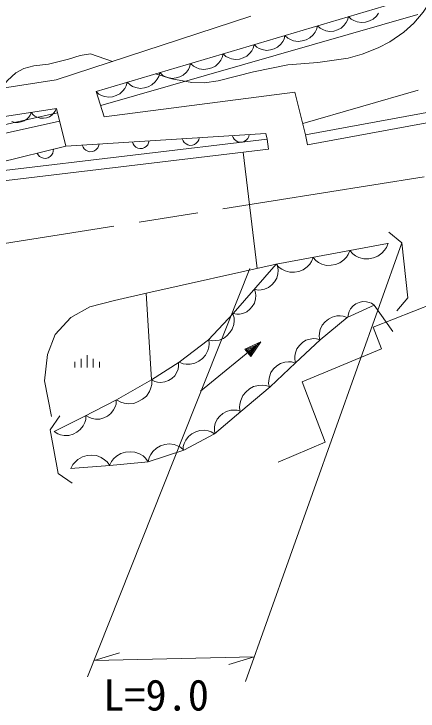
# Model space of a CAD drawing. Units: millimetres, scale not verified. Extents: x 40000 to 680000, y 20000 to 380000.
# Drawn here: x 518260 to 542072, y 244038 to 285102 of the extents above; entities that cross this region are included whole.
import ezdxf
from ezdxf.enums import TextEntityAlignment as Align

# ---------------------------------------------------------------- set-up
doc = ezdxf.new("R2010")
doc.units = ezdxf.units.MM
doc.header["$LTSCALE"] = 1000
doc.linetypes.add('CHAIN', pattern=[18.5, 12, -1.5, 3.5, -1.5])
for name, color, linetype, lineweight in [('M-BGD', 7, 'Continuous', 13), ('M-BMK', 2, 'CHAIN', 13), ('M-STR-HTXT', 7, 'Continuous', 13)]:
    doc.layers.add(name, color=color, linetype=linetype, lineweight=lineweight)
doc.styles.add('ＭＳ ゴシック', font='')
doc.styles.get('ＭＳ ゴシック').set_extended_font_data('MS Gothic')

msp = doc.modelspace()

# ---------------------------------------------------------------- linework, layer by layer
at = {"layer": 'M-BGD'}
for p, q in [((523109, 280534), (541721, 286060)), ((523371, 279708), (542058, 285065)), ((539627, 284979), (539746, 285140)), ((532225, 284970), (520752, 281221)), ((537723, 284437), (537836, 284589)), ((537836, 284589), (537913, 284731)), ((537913, 284731), (537968, 284945)), ((537968, 284945), (538140, 284788)), ((538140, 284788), (538289, 284707)), ((538289, 284707), (538477, 284637)), ((538477, 284637), (538741, 284591)), ((538741, 284591), (538982, 284621)), ((538982, 284621), (539212, 284689)), ((539212, 284689), (539431, 284796)), ((539431, 284796), (539627, 284979)), ((536008, 284030), (536088, 284179)), ((536088, 284179), (536147, 284405)), ((536147, 284405), (536310, 284255)), ((536310, 284255), (536452, 284178)), ((536452, 284178), (536630, 284112)), ((537329, 284161), (537537, 284262)), ((537537, 284262), (537723, 284437)), ((534174, 283621), (534229, 283836)), ((534229, 283836), (534401, 283678)), ((535692, 283686), (535888, 283869)), ((535888, 283869), (536008, 284030)), ((536630, 284112), (536881, 284068)), ((536881, 284068), (537110, 284096)), ((537110, 284096), (537329, 284161)), ((533984, 283327), (534097, 283479)), ((534097, 283479), (534174, 283621)), ((534401, 283678), (534550, 283597)), ((534550, 283597), (534738, 283528)), ((534738, 283528), (535002, 283481)), ((535002, 283481), (535244, 283511)), ((535244, 283511), (535474, 283579)), ((535474, 283579), (535692, 283686)), ((532163, 282786), (532276, 282938)), ((532276, 282938), (532353, 283080)), ((532353, 283080), (532408, 283295)), ((532408, 283295), (532571, 283145)), ((532571, 283145), (532713, 283068)), ((532713, 283068), (532891, 283002)), ((532891, 283002), (533142, 282958)), ((533142, 282958), (533372, 282986)), ((533372, 282986), (533590, 283051)), ((533590, 283051), (533798, 283152)), ((533798, 283152), (533984, 283327)), ((530447, 282379), (530528, 282528)), ((530528, 282528), (530586, 282754)), ((530586, 282754), (530750, 282604)), ((530750, 282604), (530892, 282527)), ((530892, 282527), (531070, 282461)), ((531769, 282510), (531976, 282612)), ((531976, 282612), (532163, 282786)), ((528614, 281970), (528669, 282185)), ((528669, 282185), (528841, 282027)), ((530132, 282035), (530328, 282218)), ((530328, 282218), (530447, 282379)), ((531070, 282461), (531321, 282417)), ((531321, 282417), (531550, 282446)), ((531550, 282446), (531769, 282510)), ((559899, 282465), (535444, 277979)), ((528424, 281676), (528537, 281829)), ((528537, 281829), (528614, 281970)), ((528841, 282027), (528990, 281946)), ((528990, 281946), (529178, 281877)), ((529178, 281877), (529442, 281830)), ((529442, 281830), (529684, 281860)), ((529684, 281860), (529914, 281928)), ((529914, 281928), (530132, 282035)), ((560014, 281877), (535553, 277389)), ((526709, 281269), (526790, 281418)), ((526790, 281418), (526848, 281644)), ((526848, 281644), (527011, 281494)), ((527011, 281494), (527153, 281418)), ((527153, 281418), (527331, 281352)), ((527331, 281352), (527582, 281307)), ((527582, 281307), (527811, 281336)), ((527811, 281336), (528030, 281400)), ((528030, 281400), (528238, 281502)), ((528238, 281502), (528424, 281676)), ((520752, 281221), (507521, 279146)), ((524875, 280860), (524930, 281075)), ((524930, 281075), (525102, 280917)), ((525102, 280917), (525252, 280836)), ((526175, 280818), (526394, 280925)), ((526394, 280925), (526589, 281108)), ((526589, 281108), (526709, 281269)), ((523582, 279044), (523109, 280534)), ((523109, 280534), (523272, 280384)), ((534809, 280490), (523582, 279044)), ((524499, 280392), (524685, 280566)), ((524685, 280566), (524798, 280719)), ((524798, 280719), (524875, 280860)), ((525252, 280836), (525439, 280767)), ((525439, 280767), (525703, 280720)), ((525703, 280720), (525945, 280750)), ((525945, 280750), (526175, 280818)), ((535444, 277979), (534809, 280490)), ((535275, 278649), (542087, 280607)), ((523272, 280384), (523414, 280308)), ((523414, 280308), (523592, 280242)), ((523592, 280242), (523843, 280197)), ((523843, 280197), (524073, 280226)), ((524073, 280226), (524291, 280291)), ((524291, 280291), (524499, 280392)), ((520828, 279277), (507793, 276348)), ((515038, 278633), (520763, 279542)), ((519208, 279131), (519272, 279294)), ((519272, 279294), (519386, 279161)), ((520510, 279165), (520614, 279273)), ((520614, 279273), (520688, 279377)), ((520688, 279377), (520752, 279540)), ((520763, 279542), (521309, 277315)), ((518867, 278801), (519030, 278919)), ((519030, 278919), (519134, 279028)), ((519134, 279028), (519208, 279131)), ((519386, 279161), (519489, 279087)), ((519489, 279087), (519622, 279018)), ((519622, 279018), (519814, 278958)), ((519814, 278958), (519997, 278958)), ((519997, 278958), (520175, 278988)), ((520175, 278988), (520347, 279047)), ((520347, 279047), (520510, 279165)), ((520947, 278791), (507900, 275860)), ((518142, 278772), (518335, 278713)), ((518335, 278713), (518517, 278712)), ((518517, 278712), (518695, 278742)), ((518695, 278742), (518867, 278801)), ((521309, 277315), (533101, 278061)), ((533101, 278061), (533191, 277728)), ((501152, 273911), (533191, 277728)), ((526197, 277504), (526230, 277626)), ((528180, 277750), (528227, 277632)), ((528227, 277632), (528294, 277536)), ((529092, 277587), (529146, 277690)), ((529146, 277690), (529178, 277813)), ((531128, 277936), (531175, 277819)), ((531175, 277819), (531242, 277723)), ((531242, 277723), (531348, 277629)), ((531348, 277629), (531451, 277576)), ((531733, 277553), (531851, 277601)), ((531851, 277601), (531947, 277667)), ((531947, 277667), (532040, 277773)), ((532040, 277773), (532094, 277877)), ((532094, 277877), (532126, 277999)), ((533191, 277728), (533262, 277133)), ((535553, 277389), (535444, 277979)), ((521309, 277315), (513327, 275361)), ((522284, 277377), (522331, 277259)), ((522331, 277259), (522397, 277163)), ((523102, 277108), (523196, 277214)), ((523196, 277214), (523249, 277318)), ((523249, 277318), (523282, 277440)), ((525232, 277563), (525279, 277446)), ((525279, 277446), (525345, 277350)), ((525345, 277350), (525452, 277256)), ((525452, 277256), (525555, 277203)), ((525555, 277203), (525677, 277170)), ((525837, 277181), (525954, 277228)), ((525954, 277228), (526050, 277294)), ((526050, 277294), (526144, 277400)), ((526144, 277400), (526197, 277504)), ((528294, 277536), (528400, 277443)), ((528400, 277443), (528503, 277389)), ((528503, 277389), (528626, 277357)), ((528626, 277357), (528785, 277367)), ((528785, 277367), (528902, 277415)), ((528902, 277415), (528998, 277481)), ((528998, 277481), (529092, 277587)), ((531451, 277576), (531574, 277543)), ((531574, 277543), (531733, 277553)), ((501223, 273315), (533262, 277133)), ((519620, 276902), (519687, 276795)), ((519687, 276795), (519769, 276712)), ((520390, 276699), (520473, 276781)), ((520473, 276781), (520546, 276902)), ((520546, 276902), (520581, 277013)), ((520581, 277013), (520591, 277139)), ((522397, 277163), (522504, 277070)), ((522504, 277070), (522607, 277016)), ((522607, 277016), (522729, 276984)), ((522729, 276984), (522889, 276994)), ((522889, 276994), (523006, 277042)), ((523006, 277042), (523102, 277108)), ((525677, 277170), (525837, 277181)), ((531758, 276953), (532593, 270107)), ((519769, 276712), (519890, 276638)), ((519890, 276638), (520002, 276604)), ((520002, 276604), (520128, 276594)), ((520128, 276594), (520283, 276632)), ((520283, 276632), (520390, 276699)), ((541120, 271623), (540342, 272252)), ((533719, 270359), (540263, 271586)), ((540211, 271342), (540305, 271594)), ((541460, 268386), (541120, 271623)), ((537955, 270929), (538044, 271170)), ((538044, 271170), (538222, 270969)), ((539946, 271012), (540101, 271181)), ((540101, 271181), (540211, 271342)), ((535792, 270524), (535882, 270765)), ((535882, 270765), (536052, 270573)), ((537701, 270613), (537849, 270775)), ((537849, 270775), (537955, 270929)), ((538222, 270969), (538383, 270859)), ((538383, 270859), (538589, 270757)), ((538589, 270757), (538886, 270673)), ((538886, 270673), (539166, 270678)), ((539166, 270678), (539437, 270729)), ((539437, 270729), (539700, 270825)), ((539700, 270825), (539946, 271012)), ((526147, 268668), (533719, 270359)), ((533719, 270359), (531175, 267451)), ((533719, 270359), (533890, 270167)), ((533814, 270164), (533743, 270386)), ((535303, 270029), (535538, 270208)), ((535538, 270208), (535687, 270370)), ((535687, 270370), (535792, 270524)), ((536052, 270573), (536206, 270467)), ((536206, 270467), (536403, 270370)), ((536403, 270370), (536687, 270289)), ((536687, 270289), (536955, 270294)), ((536955, 270294), (537214, 270343)), ((537214, 270343), (537466, 270435)), ((537466, 270435), (537701, 270613)), ((533743, 269536), (533811, 269795)), ((533811, 269795), (533826, 269995)), ((533826, 269995), (533814, 270164)), ((533890, 270167), (534044, 270062)), ((534044, 270062), (534241, 269964)), ((534241, 269964), (534525, 269883)), ((534525, 269883), (534792, 269889)), ((534792, 269889), (535052, 269937)), ((535052, 269937), (535303, 270029)), ((539423, 266652), (547966, 270014)), ((533615, 269329), (533743, 269536)), ((533020, 268892), (533269, 268994)), ((533269, 268994), (533457, 269148)), ((533457, 269148), (533615, 269329)), ((524194, 268213), (526147, 268668)), ((526358, 263543), (526061, 268647)), ((532494, 268670), (532426, 268881)), ((532426, 268881), (532655, 268840)), ((532505, 268509), (532494, 268670)), ((532655, 268840), (532825, 268851)), ((532825, 268851), (533020, 268892)), ((522739, 267850), (524194, 268213)), ((532426, 268073), (532490, 268320)), ((532490, 268320), (532505, 268509)), ((538797, 268158), (538598, 268104)), ((539025, 268150), (538797, 268158)), ((540831, 267608), (541460, 268386)), ((521603, 267214), (522739, 267850)), ((532154, 267705), (532304, 267876)), ((532304, 267876), (532426, 268073)), ((537900, 267224), (539490, 267951)), ((538241, 267903), (538098, 267726)), ((538412, 268019), (538241, 267903)), ((538598, 268104), (538412, 268019)), ((539192, 268113), (539025, 268150)), ((539327, 268063), (539192, 268113)), ((539490, 267951), (539327, 268063)), ((539490, 267951), (540591, 266405)), ((531175, 267451), (529721, 265906)), ((531227, 267200), (531160, 267435)), ((531175, 267451), (531393, 267412)), ((531393, 267412), (531554, 267422)), ((531554, 267422), (531740, 267462)), ((531740, 267462), (531976, 267558)), ((531976, 267558), (532154, 267705)), ((537966, 267441), (537944, 267244)), ((538016, 267576), (537966, 267441)), ((538098, 267726), (538016, 267576)), ((520695, 266214), (521603, 267214)), ((531209, 266813), (531232, 267021)), ((531232, 267021), (531227, 267200)), ((536309, 265906), (537900, 267224)), ((536592, 266959), (536425, 266765)), ((536786, 267119), (536592, 266959)), ((537007, 267248), (536786, 267119)), ((537282, 267312), (537007, 267248)), ((537491, 267322), (537282, 267312)), ((537669, 267305), (537491, 267322)), ((537900, 267224), (537669, 267305)), ((530985, 266331), (531128, 266543)), ((531128, 266543), (531209, 266813)), ((536425, 266765), (536311, 266508)), ((539923, 265379), (539423, 266652)), ((520240, 265032), (520695, 266214)), ((530609, 265992), (530813, 266147)), ((530813, 266147), (530985, 266331)), ((536262, 266303), (536246, 266126)), ((536246, 266126), (536283, 265884)), ((536311, 266508), (536262, 266303)), ((529721, 265906), (527994, 264588)), ((532810, 265782), (529260, 262872)), ((529721, 265906), (529960, 265854)), ((529771, 265668), (529743, 265923)), ((529960, 265854), (530138, 265859)), ((530138, 265859), (530345, 265895)), ((530345, 265895), (530609, 265992)), ((531859, 265365), (532810, 265782)), ((532810, 265782), (532214, 264932)), ((534855, 264543), (536309, 265906)), ((535257, 265741), (535082, 265577)), ((535460, 265876), (535257, 265741)), ((535717, 265953), (535460, 265876)), ((535915, 265975), (535717, 265953)), ((536085, 265970), (535915, 265975)), ((536309, 265906), (536085, 265970)), ((529687, 265271), (529747, 265483)), ((529747, 265483), (529771, 265668)), ((532214, 264932), (531859, 265365)), ((531941, 265328), (532593, 265605)), ((532194, 265019), (531941, 265328)), ((532022, 265292), (532470, 265503)), ((532175, 265106), (532022, 265292)), ((532104, 265255), (532284, 265351)), ((532284, 265351), (532155, 265194)), ((532470, 265503), (532175, 265106)), ((532593, 265605), (532194, 265019)), ((534934, 265384), (534842, 265132)), ((535082, 265577), (534934, 265384)), ((535243, 263425), (539923, 265379)), ((520059, 263487), (520240, 265032)), ((522577, 264999), (522577, 264279)), ((529374, 264811), (529557, 265006)), ((529557, 265006), (529687, 265271)), ((532155, 265194), (532104, 265255)), ((534807, 264935), (534802, 264765)), ((534842, 265132), (534807, 264935)), ((521857, 264609), (521857, 264279)), ((522217, 264789), (522217, 264279)), ((522937, 264789), (522937, 264279)), ((523297, 264609), (523297, 264279)), ((527994, 264588), (526358, 263543)), ((527966, 264345), (527959, 264566)), ((527994, 264588), (528232, 264494)), ((528232, 264494), (528417, 264469)), ((528417, 264469), (528637, 264471)), ((528637, 264471), (528927, 264526)), ((528927, 264526), (529164, 264651)), ((529164, 264651), (529374, 264811)), ((533356, 263134), (534855, 264543)), ((533959, 264506), (533746, 264365)), ((534229, 264587), (533959, 264506)), ((534437, 264610), (534229, 264587)), ((534615, 264604), (534437, 264610)), ((534851, 264537), (534615, 264604)), ((534802, 264765), (534851, 264537)), ((527864, 264009), (527931, 264187)), ((527931, 264187), (527966, 264345)), ((533562, 264192), (533407, 263989)), ((533746, 264365), (533562, 264192)), ((527370, 263513), (527562, 263636)), ((527562, 263636), (527733, 263791)), ((527733, 263791), (527864, 264009)), ((533310, 263725), (533274, 263518)), ((533407, 263989), (533310, 263725)), ((520467, 261397), (520059, 263487)), ((526358, 263543), (524313, 262362)), ((526334, 263086), (526387, 263283)), ((526358, 263543), (526557, 263444)), ((526387, 263283), (526392, 263562)), ((526557, 263444), (526714, 263410)), ((526714, 263410), (526903, 263396)), ((526903, 263396), (527157, 263422)), ((527157, 263422), (527370, 263513)), ((532678, 263225), (532378, 263153)), ((532908, 263238), (532678, 263225)), ((533102, 263221), (532908, 263238)), ((533274, 263518), (533268, 263340)), ((533268, 263340), (533320, 263100)), ((536606, 259881), (535243, 263425)), ((526063, 262596), (526240, 262865)), ((526240, 262865), (526334, 263086)), ((531629, 261680), (533356, 263134)), ((531926, 262832), (531745, 262619)), ((532137, 263010), (531926, 262832)), ((532378, 263153), (532137, 263010)), ((533356, 263134), (533102, 263221)), ((525588, 262267), (525837, 262411)), ((525837, 262411), (526063, 262596)), ((531745, 262619), (531622, 262336)), ((524313, 262362), (522360, 261362)), ((524221, 261957), (524274, 262118)), ((524274, 262118), (524291, 262350)), ((524313, 262362), (524558, 262226)), ((524558, 262226), (524755, 262173)), ((524755, 262173), (524993, 262145)), ((524993, 262145), (525315, 262164)), ((525315, 262164), (525588, 262267)), ((531571, 262112), (531554, 261918)), ((531622, 262336), (531571, 262112)), ((523973, 261562), (524133, 261777)), ((524133, 261777), (524221, 261957)), ((530084, 260362), (531629, 261680)), ((530779, 261691), (530570, 261566)), ((531039, 261755), (530779, 261691)), ((531239, 261768), (531039, 261755)), ((531408, 261755), (531239, 261768)), ((531629, 261680), (531408, 261755)), ((531554, 261918), (531597, 261653)), ((520964, 261430), (520396, 260607)), ((522360, 261362), (520633, 260499)), ((522433, 261034), (522489, 261203)), ((522489, 261203), (522506, 261447)), ((522506, 261447), (522704, 261323)), ((522704, 261323), (522865, 261270)), ((522865, 261270), (523062, 261235)), ((523062, 261235), (523330, 261237)), ((523330, 261237), (523563, 261309)), ((523563, 261309), (523777, 261418)), ((523777, 261418), (523973, 261562)), ((530231, 261224), (530126, 260977)), ((530388, 261410), (530231, 261224)), ((530570, 261566), (530388, 261410)), ((522172, 260619), (522340, 260845)), ((522340, 260845), (522433, 261034)), ((530082, 260782), (530069, 260612)), ((530126, 260977), (530082, 260782)), ((520396, 260607), (520868, 258026)), ((520633, 260499), (520840, 260368)), ((520840, 260368), (521009, 260313)), ((521498, 260278), (521742, 260354)), ((521742, 260354), (521967, 260468)), ((521967, 260468), (522172, 260619)), ((528267, 259408), (530084, 260362)), ((528750, 260374), (528547, 260219)), ((528973, 260491), (528750, 260374)), ((529216, 260571), (528973, 260491)), ((529498, 260576), (529216, 260571)), ((529705, 260543), (529498, 260576)), ((529875, 260490), (529705, 260543)), ((530084, 260362), (529875, 260490)), ((530069, 260612), (530107, 260382)), ((521009, 260313), (521216, 260276)), ((521216, 260276), (521498, 260278)), ((528382, 259991), (528292, 259801)), ((528547, 260219), (528382, 259991)), ((526653, 259530), (526443, 259323)), ((526891, 259654), (526653, 259530)), ((527142, 259736), (526891, 259654)), ((527406, 259776), (527142, 259736)), ((527698, 259732), (527406, 259776)), ((527907, 259661), (527698, 259732)), ((528073, 259576), (527907, 259661)), ((528267, 259408), (528073, 259576)), ((528239, 259631), (528225, 259386)), ((528292, 259801), (528239, 259631)), ((533834, 258700), (536606, 259881)), ((524556, 259212), (524295, 259047)), ((524826, 259285), (524556, 259212)), ((525101, 259313), (524826, 259285)), ((525380, 259294), (525101, 259313)), ((525668, 259184), (525380, 259294)), ((525865, 259065), (525668, 259184)), ((526176, 258727), (528267, 259408)), ((526317, 259143), (526232, 258976)), ((526443, 259323), (526317, 259143)), ((521858, 258708), (521731, 258560)), ((522031, 258860), (521858, 258708)), ((522295, 259019), (522031, 258860)), ((522566, 259087), (522295, 259019)), ((522842, 259108), (522566, 259087)), ((523120, 259084), (522842, 259108)), ((523406, 258968), (523120, 259084)), ((523601, 258845), (523406, 258968)), ((523749, 258718), (523601, 258845)), ((523904, 258499), (523749, 258718)), ((524002, 258740), (523888, 258498)), ((523904, 258499), (526176, 258727)), ((524126, 258891), (524002, 258740)), ((524295, 259047), (524126, 258891)), ((526016, 258942), (525865, 259065)), ((526176, 258727), (526016, 258942)), ((526232, 258976), (526175, 258726)), ((521587, 258318), (523904, 258499)), ((521731, 258560), (521612, 258320)), ((520868, 258026), (521691, 257458))]:
    msp.add_line(p, q, dxfattribs=at)
for points in [[(526598, 281570), (527572, 281282), (528747, 281059), (529494, 281049), (530288, 281154), (532382, 281702), (534399, 282101), (536169, 282250), (537952, 282502), (538783, 282732), (539714, 283105), (540404, 283468), (541230, 284033), (541831, 284566), (542380, 285198), (542817, 285877), (543127, 286605), (543291, 287387), (543362, 288340), (543352, 289143), (543216, 290006), (542899, 291036)], [(517506, 280712), (517871, 281189), (518369, 281643), (518852, 281898), (519433, 282038), (520301, 282153), (521467, 282429), (522162, 282662), (522771, 282750), (524076, 282307)]]:
    msp.add_lwpolyline(points, dxfattribs=at)
at = {"layer": 'M-BMK'}
msp.add_line((560700, 278388), (507113, 269917), dxfattribs=at)
at = {"layer": 'M-STR-HTXT'}
for p, q in [((541120, 271623), (531896, 245778)), ((532165, 270107), (522597, 246058)), ((522980, 247023), (524471, 247475)), ((522980, 247023), (532412, 247224)), ((532412, 247224), (530921, 246772))]:
    msp.add_line(p, q, dxfattribs=at)

# ---------------------------------------------------------------- texts
at = {"layer": 'M-STR-HTXT', "style": 'ＭＳ ゴシック'}
msp.add_text('L=9.0', height=1833, dxfattribs=at).set_placement((523517, 243518), align=Align.BOTTOM_LEFT)

doc.saveas('drawing.dxf')
